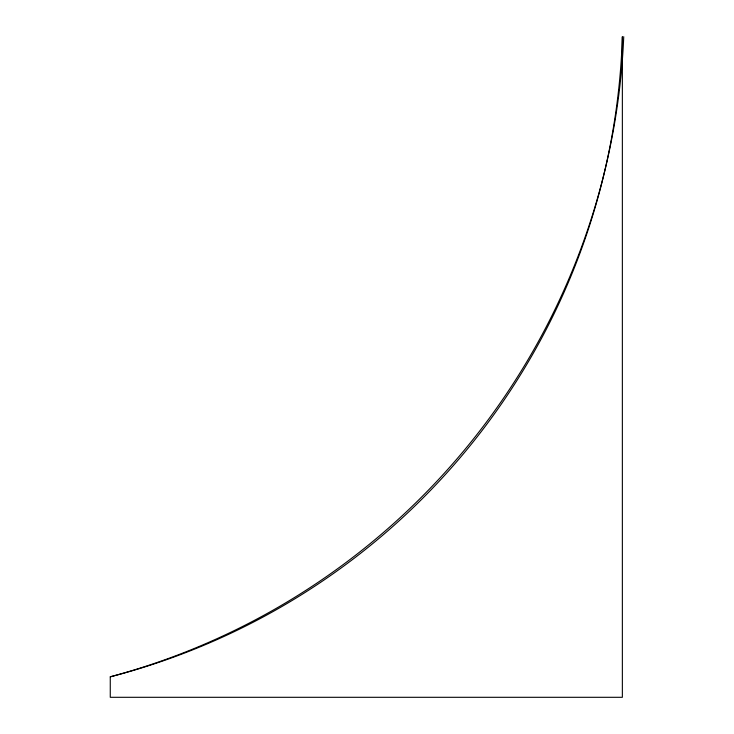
<?xml version="1.0" encoding="UTF-8"?>
<svg xmlns="http://www.w3.org/2000/svg" width="734" height="734" viewBox="0 0 734 734"><rect width="100%" height="100%" fill="white"/><g stroke="black" fill="none" stroke-linecap="round" stroke-linejoin="round"><path stroke-width="1.1" d="M110.265 676.812L110.265 697.3L622.359 697.3L622.359 36.7A683.125 683.125 0 0 1 110.265 676.812A693.18 693.18 0 0 0 623.735 36.7"/></g></svg>
